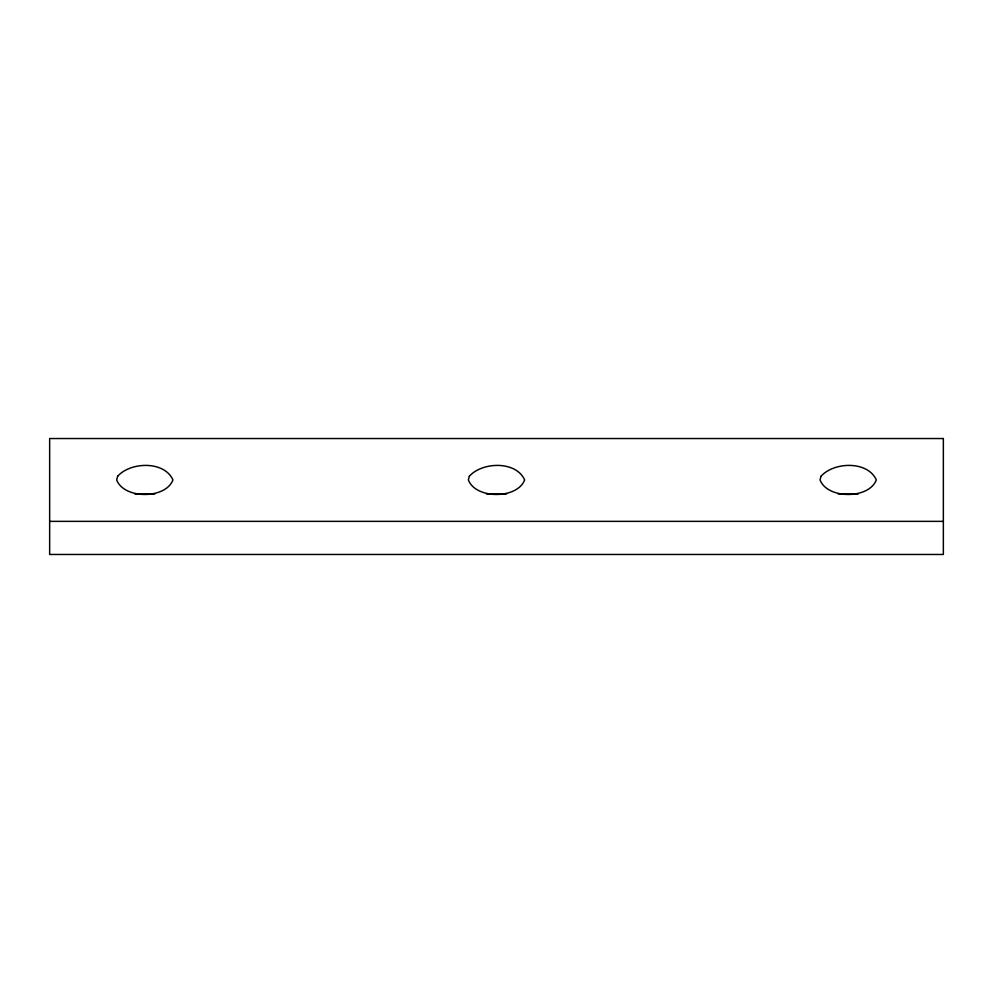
<?xml version="1.0" encoding="UTF-8"?>
<svg xmlns="http://www.w3.org/2000/svg" width="993" height="993" viewBox="0 0 993 993"><rect width="100%" height="100%" fill="white"/><g stroke="black" fill="none" stroke-linecap="round" stroke-linejoin="round"><path stroke-width="1.49" d="M134.812 493.98L154.809 493.98M486.508 493.98L506.492 493.98M838.191 493.98L858.188 493.98M49.65 521.362L943.35 521.362M117.633 476.268L116.677 479.917C123.951 499.305 165.682 499.305 172.943 479.917C164.354 460.665 130.617 461.733 117.633 476.268M469.329 476.268L468.361 479.917C475.635 499.305 517.365 499.305 524.639 479.917C516.037 460.665 482.3 461.733 469.329 476.268M821.012 476.268L820.057 479.917C827.318 499.305 869.049 499.305 876.322 479.917C867.733 460.665 833.983 461.733 821.012 476.268M943.35 438.534L49.65 438.534L49.65 554.466L943.35 554.466L943.35 438.534"/></g></svg>
